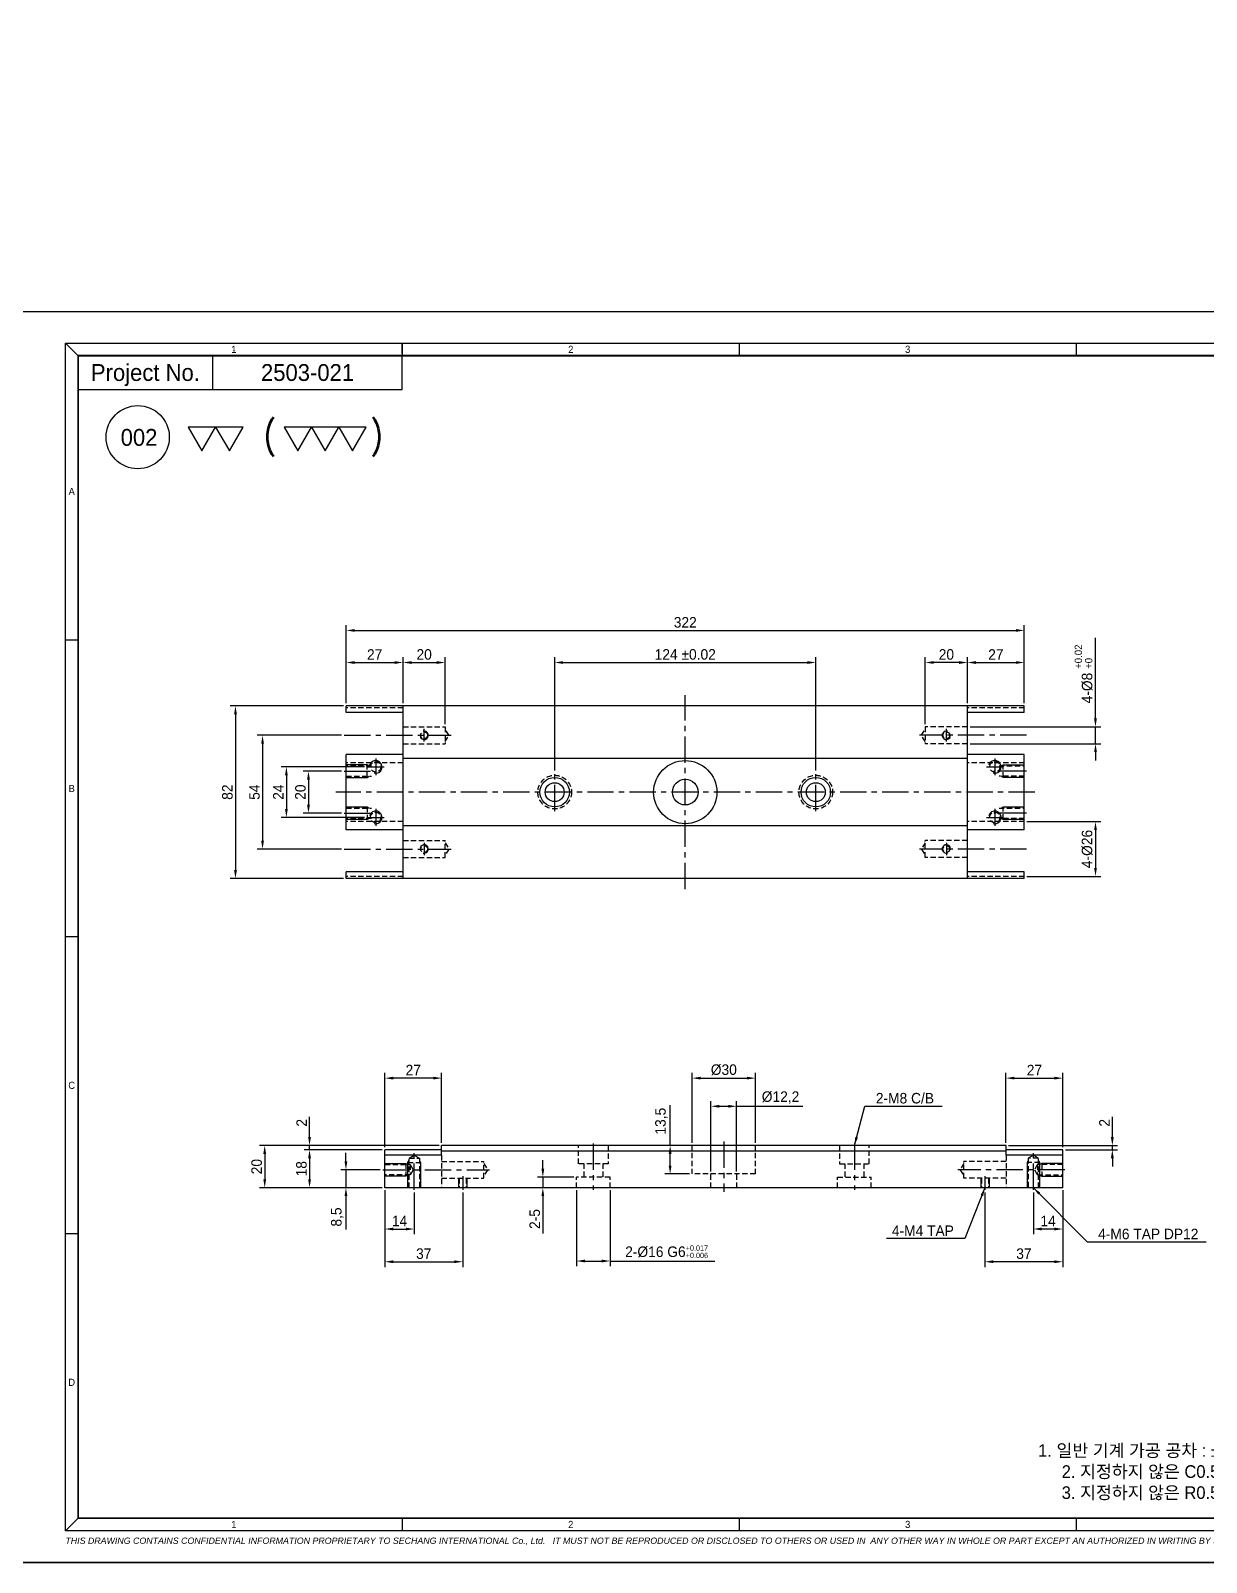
# Model space of a CAD drawing. Header units: inches. Extents: x 0 to 23821, y 0 to 11279.
# Drawn here: x 17488 to 18046, y 4213 to 4941 of the extents above; entities that cross this region are included whole.
import ezdxf
from ezdxf.enums import TextEntityAlignment as Align

# ---------------------------------------------------------------- set-up
doc = ezdxf.new("R2010")
doc.units = ezdxf.units.IN
doc.header["$LTSCALE"] = 10
doc.header["$MEASUREMENT"] = 0
doc.linetypes.add('CENTER', pattern=[2, 1.25, -0.25, 0.25, -0.25])
doc.linetypes.add('HIDDEN', pattern=[0.375, 0.25, -0.125])
doc.layers.get('Defpoints').update_dxf_attribs({"color": 8})
for name, color, linetype in [('11', 1, 'CENTER'), ('22', 2, 'HIDDEN'), ('77', 40, 'HIDDEN'), ('T', 3, 'Continuous')]:
    doc.layers.add(name, color=color, linetype=linetype)
doc.styles.add('ROMANS', font='romans.shx', dxfattribs={"width": 0.9, "bigfont": 'whgtxt.shx'})
doc.styles.add('SCI', font='')
doc.styles.get('SCI').set_extended_font_data('Gulim')
doc.dimstyles.new('SCH', dxfattribs={"dimtxt": 2.5, "dimasz": 2, "dimexe": 1.25, "dimexo": 0.625, "dimtad": 1, "dimdec": 8, "dimtxsty": 'SCI', "dimcen": 2.5, "dimclrd": 4, "dimclre": 4, "dimclrt": 7, "dimadec": 8, "dimazin": 2, "dimtfac": 1, "dimtdec": 8, "dimtmove": 0, "dimatfit": 3, "dimfxl": 1, "dimarcsym": 0})

# ---------------------------------------------------------------- blocks, each defined once
blk = doc.blocks.new('A$C503d958c')
for p, q in [((0, 0), (0, 18)), ((27, 18), (0, 18)), ((27, 15.37), (0, 15.37)), ((295, 20), (27, 20)), ((27, 15.37), (27, 20)), ((295, 17.37), (27, 17.37)), ((295, 15.37), (295, 20)), ((322, 18), (295, 18)), ((322, 15.37), (295, 15.37)), ((322, 0), (322, 18)), ((322, 0), (0, 0))]:
    blk.add_line(p, q)
at = {"layer": '11'}
for p, q in [((161, 22), (161, -2)), ((14, -1), (14, 16.42)), ((99, 21), (99, -1)), ((223, 21), (223, -1)), ((308, -1), (308, 16.42)), ((-1, 8.5), (49.8, 8.5)), ((323, 8.5), (272.2, 8.5)), ((37, 5.5), (37, -1)), ((285, 5.5), (285, -1))]:
    blk.add_line(p, q, dxfattribs=at)
at = {"layer": '22'}
for p, q in [((11.54, 14), (14, 15.42)), ((14, 15.42), (16.46, 14)), ((92, 11.4), (92, 20)), ((106, 20), (106, 11.4)), ((146, 6.5), (146, 20)), ((176, 6.5), (176, 20)), ((216, 20), (216, 11.4)), ((230, 11.4), (230, 20)), ((308, 15.42), (305.54, 14)), ((310.46, 14), (308, 15.42)), ((0, 10.96), (12, 10.96)), ((10, 11.5), (10, 5.5)), ((11, 12), (17, 12)), ((11.54, 0), (11.54, 14)), ((11.54, 14), (16.46, 14)), ((12, 10.96), (13.42, 8.5)), ((12, 10.96), (12, 6.04)), ((13.42, 8.5), (12, 6.04)), ((16.46, 14), (16.46, 0)), ((106, 11.4), (92, 11.4)), ((94.5, 11.4), (94.5, 5)), ((103.5, 11.4), (103.5, 5)), ((216, 11.4), (230, 11.4)), ((218.5, 11.4), (218.5, 5)), ((227.5, 11.4), (227.5, 5)), ((311, 12), (305, 12)), ((305.54, 14), (305.54, 0)), ((310.46, 14), (305.54, 14)), ((310, 10.96), (308.58, 8.5)), ((308.58, 8.5), (310, 6.04)), ((322, 10.96), (310, 10.96)), ((310, 10.96), (310, 6.04)), ((310.46, 0), (310.46, 14)), ((312, 11.5), (312, 5.5)), ((12, 6.04), (0, 6.04)), ((107, 5), (91, 5)), ((91, 0), (91, 5)), ((107, 0), (107, 5)), ((176, 6.5), (146, 6.5)), ((154.9, 0), (154.9, 6.5)), ((167.1, 0), (167.1, 6.5)), ((215, 5), (231, 5)), ((215, 0), (215, 5)), ((231, 0), (231, 5)), ((310, 6.04), (322, 6.04))]:
    blk.add_line(p, q, dxfattribs=at)
at = {"layer": '77'}
for p, q in [((27, 15.37), (27, 0)), ((295, 15.37), (295, 0)), ((27, 12.5), (47, 12.5)), ((47, 4.5), (47, 12.5)), ((47, 11.5), (48.8, 8.5)), ((48.8, 8.5), (47, 5.5)), ((275, 11.5), (273.2, 8.5)), ((273.2, 8.5), (275, 5.5)), ((275, 4.5), (275, 12.5)), ((295, 12.5), (275, 12.5)), ((27, 4.5), (47, 4.5)), ((35.38, 4.5), (35.38, 0)), ((38.62, 4.5), (38.62, 0)), ((295, 4.5), (275, 4.5)), ((283.38, 4.5), (283.38, 0)), ((286.62, 4.5), (286.62, 0))]:
    blk.add_line(p, q, dxfattribs=at)
at = {"layer": 'T'}
for p, q in [((0, 11.5), (10, 11.5)), ((10, 11.5), (10.94, 10.96)), ((11, 12), (11.54, 12.94)), ((11, 0), (11, 12)), ((16.46, 12.94), (17, 12)), ((17, 12), (17, 0)), ((305.54, 12.94), (305, 12)), ((305, 12), (305, 0)), ((311, 12), (310.46, 12.94)), ((311, 0), (311, 12)), ((312, 11.5), (311.06, 10.96)), ((322, 11.5), (312, 11.5)), ((10, 5.5), (0, 5.5)), ((10.94, 6.04), (10, 5.5)), ((35, 4.5), (35, 0)), ((39, 4.5), (39, 0)), ((283, 4.5), (283, 0)), ((287, 4.5), (287, 0)), ((311.06, 6.04), (312, 5.5)), ((312, 5.5), (322, 5.5))]:
    blk.add_line(p, q, dxfattribs=at)
blk = doc.blocks.new('A$C01905758')
for p, q in [((-161, 37.82), (-161, 41)), ((161, 41), (-161, 41)), ((-134, 37.82), (-161, 37.82)), ((-134, -41), (-134, 41)), ((134, -41), (134, 41)), ((161, 37.82), (134, 37.82)), ((161, 37.82), (161, 41)), ((-161, -17.92), (-161, 17.92)), ((-134, 17.92), (-161, 17.92)), ((134, 16), (-134, 16)), ((161, 17.92), (134, 17.92)), ((161, -17.92), (161, 17.92)), ((-134, -17.92), (-161, -17.92)), ((134, -16), (-134, -16)), ((161, -17.92), (134, -17.92)), ((-161, -41), (-161, -37.82)), ((-134, -37.82), (-161, -37.82)), ((161, -41), (-161, -41)), ((161, -37.82), (134, -37.82)), ((161, -41), (161, -37.82))]:
    blk.add_line(p, q)
for centre, radius in [((0, 0), 15), ((-62, 0), 7), ((-62, 0), 4.5), ((0, 0), 6.1), ((62, 0), 7), ((62, 0), 4.5)]:
    blk.add_circle(centre, radius)
at = {"layer": '11'}
for p, q in [((0, -46), (0, 46)), ((-124, 24), (-124, 30)), ((124, 24), (124, 30)), ((-162, 27), (-111.2, 27)), ((162, 27), (111.2, 27)), ((-147, 16), (-147, 8)), ((147, 16), (147, 8)), ((-162, 10), (-146.58, 10)), ((-151, 12), (-143, 12)), ((-62, -9), (-62, 9)), ((62, -9), (62, 9)), ((143, 12), (151, 12)), ((162, 10), (146.58, 10)), ((166, 0), (-166, 0)), ((-162, -10), (-146.58, -10)), ((-151, -12), (-143, -12)), ((-147, -8), (-147, -16)), ((143, -12), (151, -12)), ((162, -10), (146.58, -10)), ((147, -8), (147, -16)), ((-162, -27), (-111.2, -27)), ((-124, -24), (-124, -30)), ((162, -27), (111.2, -27)), ((124, -24), (124, -30))]:
    blk.add_line(p, q, dxfattribs=at)
at = {"layer": '22'}
for p, q in [((-134, 40), (-161, 40)), ((161, 40), (134, 40)), ((-134, 31), (-114, 31)), ((-114, 31), (-114, 23)), ((-112.2, 27), (-114, 30)), ((112.2, 27), (114, 30)), ((114, 31), (114, 23)), ((134, 31), (114, 31)), ((-134, 23), (-114, 23)), ((-114, 24), (-112.2, 27)), ((114, 24), (112.2, 27)), ((134, 23), (114, 23)), ((-134, 14), (-161, 14)), ((-149, 12.46), (-161, 12.46)), ((-161, 7.54), (-149, 7.54)), ((-151, 7), (-151, 13)), ((161, 14), (134, 14)), ((149, 12.46), (161, 12.46)), ((161, 7.54), (149, 7.54)), ((151, 7), (151, 13)), ((-151, -7), (-151, -13)), ((151, -13), (151, -7)), ((-161, -7.54), (-149, -7.54)), ((-149, -12.46), (-161, -12.46)), ((-134, -14), (-161, -14)), ((161, -14), (134, -14)), ((149, -7.54), (161, -7.54)), ((161, -12.46), (149, -12.46)), ((-134, -23), (-114, -23)), ((-114, -31), (-114, -23)), ((-114, -24), (-112.2, -27)), ((-112.2, -27), (-114, -30)), ((114, -24), (112.2, -27)), ((112.2, -27), (114, -30)), ((114, -31), (114, -23)), ((134, -23), (114, -23)), ((-134, -31), (-114, -31)), ((134, -31), (114, -31)), ((-134, -40), (-161, -40)), ((161, -40), (134, -40))]:
    blk.add_line(p, q, dxfattribs=at)
for centre, radius in [((-147, 12), 2.46), ((-62, 0), 8), ((62, 0), 8), ((147, 12), 2.46), ((-147, -12), 2.46), ((147, -12), 2.46)]:
    blk.add_circle(centre, radius, dxfattribs=at)
at = {"layer": '77'}
for centre in [(-124, 27), (124, 27), (-124, -27), (124, -27)]:
    blk.add_circle(centre, 1.62, dxfattribs=at)
at = {"layer": 'T'}
for p, q in [((-151, 13), (-161, 13)), ((-150.06, 12.46), (-151, 13)), ((-151, 7), (-150.06, 7.54)), ((150.06, 12.46), (151, 13)), ((151, 7), (150.06, 7.54)), ((151, 13), (161, 13)), ((-161, 7), (-151, 7)), ((161, 7), (151, 7)), ((-161, -7), (-151, -7)), ((-151, -7), (-150.06, -7.54)), ((150.06, -7.54), (151, -7)), ((151, -7), (161, -7)), ((-151, -13), (-161, -13)), ((-150.06, -12.46), (-151, -13)), ((151, -13), (150.06, -12.46)), ((161, -13), (151, -13))]:
    blk.add_line(p, q, dxfattribs=at)
for centre, radius, start, end in [((-124, 27), 2, 195, 105), ((124, 27), 2, 75, 345), ((-147, 12), 3, 255, 165), ((147, 12), 3, 255, 165), ((-147, -12), 3, 255, 165), ((147, -12), 3, 255, 165), ((-124, -27), 2, 255, 165), ((124, -27), 2, 15, 285)]:
    blk.add_arc(centre, radius, start, end, dxfattribs=at)
blk = doc.blocks.new('*D1215')
at = {"color": 4, "lineweight": -2, "transparency": 16777216}
for p, q in [((17637.37, 4621.45), (17637.37, 4643.26)), ((17641.37, 4640.76), (17660.37, 4640.76)), ((17664.37, 4621.45), (17664.37, 4643.26))]:
    blk.add_line(p, q, dxfattribs=at)
at = {"color": 4, "transparency": 16777216}
for points in [[(17641.37, 4641.42), (17641.37, 4640.09), (17637.37, 4640.76)], [(17660.37, 4641.42), (17660.37, 4640.09), (17664.37, 4640.76)]]:
    blk.add_solid(points, dxfattribs=at)
at = {"layer": 'Defpoints', "color": 0, "transparency": 16777216}
for p in [(17664.37, 4640.76), (17637.37, 4620.2), (17664.37, 4620.2)]:
    blk.add_point(p, dxfattribs=at)
at = {"color": 7, "transparency": 16777216, "insert": (17650.87, 4644.57), "char_height": 5, "attachment_point": 5, "style": 'SCI'}
blk.add_mtext('27', dxfattribs=at)
blk = doc.blocks.new('*D1216')
at = {"color": 4, "lineweight": -2, "transparency": 16777216}
for p, q in [((17664.37, 4621.45), (17664.37, 4643.26)), ((17668.37, 4640.76), (17680.37, 4640.76)), ((17684.37, 4611.45), (17684.37, 4643.26))]:
    blk.add_line(p, q, dxfattribs=at)
at = {"color": 4, "transparency": 16777216}
for points in [[(17668.37, 4641.42), (17668.37, 4640.09), (17664.37, 4640.76)], [(17680.37, 4641.42), (17680.37, 4640.09), (17684.37, 4640.76)]]:
    blk.add_solid(points, dxfattribs=at)
at = {"layer": 'Defpoints', "color": 0, "transparency": 16777216}
for p in [(17684.37, 4640.76), (17664.37, 4620.2), (17684.37, 4610.2)]:
    blk.add_point(p, dxfattribs=at)
at = {"color": 7, "transparency": 16777216, "insert": (17674.37, 4644.57), "char_height": 5, "attachment_point": 5, "style": 'SCI'}
blk.add_mtext('20', dxfattribs=at)
blk = doc.blocks.new('*D1217')
at = {"color": 4, "lineweight": -2, "transparency": 16777216}
for p, q in [((17912.37, 4611.45), (17912.37, 4643.26)), ((17928.37, 4640.76), (17916.37, 4640.76)), ((17932.37, 4621.45), (17932.37, 4643.26))]:
    blk.add_line(p, q, dxfattribs=at)
at = {"color": 4, "transparency": 16777216}
for points in [[(17916.37, 4641.42), (17916.37, 4640.09), (17912.37, 4640.76)], [(17928.37, 4641.42), (17928.37, 4640.09), (17932.37, 4640.76)]]:
    blk.add_solid(points, dxfattribs=at)
at = {"layer": 'Defpoints', "color": 0, "transparency": 16777216}
for p in [(17912.37, 4640.76), (17932.37, 4620.2), (17912.37, 4610.2)]:
    blk.add_point(p, dxfattribs=at)
at = {"color": 7, "transparency": 16777216, "insert": (17922.37, 4644.57), "char_height": 5, "attachment_point": 5, "style": 'SCI'}
blk.add_mtext('20', dxfattribs=at)
blk = doc.blocks.new('*D1218')
at = {"color": 4, "lineweight": -2, "transparency": 16777216}
for p, q in [((17932.37, 4621.45), (17932.37, 4643.26)), ((17936.37, 4640.76), (17955.37, 4640.76)), ((17959.37, 4621.45), (17959.37, 4643.26))]:
    blk.add_line(p, q, dxfattribs=at)
at = {"color": 4, "transparency": 16777216}
for points in [[(17936.37, 4641.42), (17936.37, 4640.09), (17932.37, 4640.76)], [(17955.37, 4641.42), (17955.37, 4640.09), (17959.37, 4640.76)]]:
    blk.add_solid(points, dxfattribs=at)
at = {"layer": 'Defpoints', "color": 0, "transparency": 16777216}
for p in [(17959.37, 4640.76), (17932.37, 4620.2), (17959.37, 4620.2)]:
    blk.add_point(p, dxfattribs=at)
at = {"color": 7, "transparency": 16777216, "insert": (17945.87, 4644.57), "char_height": 5, "attachment_point": 5, "style": 'SCI'}
blk.add_mtext('27', dxfattribs=at)
blk = doc.blocks.new('*D1219')
at = {"color": 4, "lineweight": -2, "transparency": 16777216}
for p, q in [((17736.37, 4589.45), (17736.37, 4643.26)), ((17740.37, 4640.76), (17856.37, 4640.76)), ((17860.37, 4589.45), (17860.37, 4643.26))]:
    blk.add_line(p, q, dxfattribs=at)
at = {"color": 4, "transparency": 16777216}
for points in [[(17740.37, 4641.42), (17740.37, 4640.09), (17736.37, 4640.76)], [(17856.37, 4641.42), (17856.37, 4640.09), (17860.37, 4640.76)]]:
    blk.add_solid(points, dxfattribs=at)
at = {"layer": 'Defpoints', "color": 0, "transparency": 16777216}
for p in [(17860.37, 4640.76), (17736.37, 4588.2), (17860.37, 4588.2)]:
    blk.add_point(p, dxfattribs=at)
at = {"color": 7, "transparency": 16777216, "insert": (17798.37, 4644.58), "char_height": 5, "attachment_point": 5, "style": 'SCI'}
blk.add_mtext('124 %%P0.02', dxfattribs=at)
blk = doc.blocks.new('*D1220')
at = {"color": 4, "lineweight": -2, "transparency": 16777216}
for p, q in [((17637.37, 4621.45), (17637.37, 4658.48)), ((17641.37, 4655.98), (17955.37, 4655.98)), ((17959.37, 4621.45), (17959.37, 4658.48))]:
    blk.add_line(p, q, dxfattribs=at)
at = {"color": 4, "transparency": 16777216}
for points in [[(17641.37, 4656.65), (17641.37, 4655.32), (17637.37, 4655.98)], [(17955.37, 4656.65), (17955.37, 4655.32), (17959.37, 4655.98)]]:
    blk.add_solid(points, dxfattribs=at)
at = {"layer": 'Defpoints', "color": 0, "transparency": 16777216}
for p in [(17959.37, 4655.98), (17637.37, 4620.2), (17959.37, 4620.2)]:
    blk.add_point(p, dxfattribs=at)
at = {"color": 7, "transparency": 16777216, "insert": (17798.37, 4659.8), "char_height": 5, "attachment_point": 5, "style": 'SCI'}
blk.add_mtext('322', dxfattribs=at)
blk = doc.blocks.new('*D1221')
at = {"color": 4, "lineweight": -2, "transparency": 16777216}
for p, q in [((17635.12, 4589.2), (17616.94, 4589.2)), ((17619.44, 4585.2), (17619.44, 4573.2)), ((17635.12, 4569.2), (17616.94, 4569.2))]:
    blk.add_line(p, q, dxfattribs=at)
at = {"color": 4, "transparency": 16777216}
for points in [[(17618.77, 4585.2), (17620.11, 4585.2), (17619.44, 4589.2)], [(17618.77, 4573.2), (17620.11, 4573.2), (17619.44, 4569.2)]]:
    blk.add_solid(points, dxfattribs=at)
at = {"layer": 'Defpoints', "color": 0, "transparency": 16777216}
for p in [(17636.37, 4589.2), (17619.44, 4569.2), (17636.37, 4569.2)]:
    blk.add_point(p, dxfattribs=at)
at = {"color": 7, "transparency": 16777216, "insert": (17615.63, 4579.2), "char_height": 5, "attachment_point": 5, "rotation": 90, "style": 'SCI'}
blk.add_mtext('20', dxfattribs=at)
blk = doc.blocks.new('*D1222')
at = {"color": 4, "lineweight": -2, "transparency": 16777216}
for p, q in [((17646.12, 4591.2), (17606.46, 4591.2)), ((17608.96, 4587.2), (17608.96, 4571.2)), ((17646.12, 4567.2), (17606.46, 4567.2))]:
    blk.add_line(p, q, dxfattribs=at)
at = {"color": 4, "transparency": 16777216}
for points in [[(17608.29, 4587.2), (17609.62, 4587.2), (17608.96, 4591.2)], [(17608.29, 4571.2), (17609.62, 4571.2), (17608.96, 4567.2)]]:
    blk.add_solid(points, dxfattribs=at)
at = {"layer": 'Defpoints', "color": 0, "transparency": 16777216}
for p in [(17647.37, 4591.2), (17608.96, 4567.2), (17647.37, 4567.2)]:
    blk.add_point(p, dxfattribs=at)
at = {"color": 7, "transparency": 16777216, "insert": (17605.14, 4579.2), "char_height": 5, "attachment_point": 5, "rotation": 90, "style": 'SCI'}
blk.add_mtext('24', dxfattribs=at)
blk = doc.blocks.new('*D1223')
at = {"color": 4, "lineweight": -2, "transparency": 16777216}
for p, q in [((17635.12, 4606.2), (17595.14, 4606.2)), ((17597.64, 4602.2), (17597.64, 4556.2)), ((17635.12, 4552.2), (17595.14, 4552.2))]:
    blk.add_line(p, q, dxfattribs=at)
at = {"color": 4, "transparency": 16777216}
for points in [[(17596.97, 4602.2), (17598.31, 4602.2), (17597.64, 4606.2)], [(17596.97, 4556.2), (17598.31, 4556.2), (17597.64, 4552.2)]]:
    blk.add_solid(points, dxfattribs=at)
at = {"layer": 'Defpoints', "color": 0, "transparency": 16777216}
for p in [(17636.37, 4606.2), (17597.64, 4552.2), (17636.37, 4552.2)]:
    blk.add_point(p, dxfattribs=at)
at = {"color": 7, "transparency": 16777216, "insert": (17593.82, 4579.2), "char_height": 5, "attachment_point": 5, "rotation": 90, "style": 'SCI'}
blk.add_mtext('54', dxfattribs=at)
blk = doc.blocks.new('*D1224')
at = {"color": 4, "lineweight": -2, "transparency": 16777216}
for p, q in [((17636.12, 4620.2), (17582.27, 4620.2)), ((17584.77, 4616.2), (17584.77, 4542.2)), ((17636.12, 4538.2), (17582.27, 4538.2))]:
    blk.add_line(p, q, dxfattribs=at)
at = {"color": 4, "transparency": 16777216}
for points in [[(17584.11, 4616.2), (17585.44, 4616.2), (17584.77, 4620.2)], [(17584.11, 4542.2), (17585.44, 4542.2), (17584.77, 4538.2)]]:
    blk.add_solid(points, dxfattribs=at)
at = {"layer": 'Defpoints', "color": 0, "transparency": 16777216}
for p in [(17637.37, 4620.2), (17584.77, 4538.2), (17637.37, 4538.2)]:
    blk.add_point(p, dxfattribs=at)
at = {"color": 7, "transparency": 16777216, "insert": (17580.96, 4579.2), "char_height": 5, "attachment_point": 5, "rotation": 90, "style": 'SCI'}
blk.add_mtext('82', dxfattribs=at)
blk = doc.blocks.new('*D1225')
at = {"color": 4, "lineweight": -2, "transparency": 16777216}
for p, q in [((17960.62, 4565.2), (17995.68, 4565.2)), ((17993.18, 4561.2), (17993.18, 4543.2)), ((17960.62, 4539.2), (17995.68, 4539.2))]:
    blk.add_line(p, q, dxfattribs=at)
at = {"color": 4, "transparency": 16777216}
for points in [[(17992.51, 4561.2), (17993.84, 4561.2), (17993.18, 4565.2)], [(17992.51, 4543.2), (17993.84, 4543.2), (17993.18, 4539.2)]]:
    blk.add_solid(points, dxfattribs=at)
at = {"layer": 'Defpoints', "color": 0, "transparency": 16777216}
for p in [(17959.37, 4565.2), (17959.37, 4539.2), (17993.18, 4539.2)]:
    blk.add_point(p, dxfattribs=at)
at = {"color": 7, "transparency": 16777216, "insert": (17989.23, 4552.2), "char_height": 5, "attachment_point": 5, "rotation": 90, "style": 'SCI'}
blk.add_mtext('4-%%C26', dxfattribs=at)
blk = doc.blocks.new('*D1226')
at = {"color": 4, "lineweight": -2, "transparency": 16777216}
for p, q in [((17993.18, 4614.2), (17993.18, 4652.45)), ((17933.62, 4610.2), (17995.68, 4610.2)), ((17993.18, 4602.2), (17993.18, 4610.2)), ((17933.62, 4602.2), (17995.68, 4602.2)), ((17993.18, 4598.2), (17993.18, 4594.2))]:
    blk.add_line(p, q, dxfattribs=at)
at = {"color": 4, "transparency": 16777216}
for points in [[(17992.51, 4614.2), (17993.84, 4614.2), (17993.18, 4610.2)], [(17992.51, 4598.2), (17993.84, 4598.2), (17993.18, 4602.2)]]:
    blk.add_solid(points, dxfattribs=at)
at = {"layer": 'Defpoints', "color": 0, "transparency": 16777216}
for p in [(17932.37, 4610.2), (17993.18, 4610.2), (17932.37, 4602.2)]:
    blk.add_point(p, dxfattribs=at)
at = {"color": 7, "transparency": 16777216, "insert": (17987.57, 4635.33), "char_height": 5, "attachment_point": 5, "rotation": 90, "style": 'SCI'}
blk.add_mtext('4-%%C8 {\\H0.7x;\\S+0.02^ +0;} ', dxfattribs=at)
blk = doc.blocks.new('*D1227')
at = {"color": 4, "lineweight": -2, "transparency": 16777216}
for p, q in [((17655.68, 4390.13), (17655.68, 4369.25)), ((17669.68, 4389.13), (17669.68, 4369.25)), ((17659.68, 4371.75), (17665.68, 4371.75))]:
    blk.add_line(p, q, dxfattribs=at)
at = {"color": 4, "transparency": 16777216}
for points in [[(17659.68, 4372.42), (17659.68, 4371.08), (17655.68, 4371.75)], [(17665.68, 4372.42), (17665.68, 4371.08), (17669.68, 4371.75)]]:
    blk.add_solid(points, dxfattribs=at)
at = {"layer": 'Defpoints', "color": 0, "transparency": 16777216}
for p in [(17655.68, 4391.38), (17669.68, 4390.38), (17669.68, 4371.75)]:
    blk.add_point(p, dxfattribs=at)
at = {"color": 7, "transparency": 16777216, "insert": (17662.68, 4375.57), "char_height": 5, "attachment_point": 5, "style": 'SCI'}
blk.add_mtext('14', dxfattribs=at)
blk = doc.blocks.new('*D1228')
at = {"color": 4, "lineweight": -2, "transparency": 16777216}
for p, q in [((17655.68, 4390.13), (17655.68, 4353.71)), ((17692.68, 4389.13), (17692.68, 4353.71)), ((17659.68, 4356.21), (17688.68, 4356.21))]:
    blk.add_line(p, q, dxfattribs=at)
at = {"color": 4, "transparency": 16777216}
for points in [[(17659.68, 4356.88), (17659.68, 4355.55), (17655.68, 4356.21)], [(17688.68, 4356.88), (17688.68, 4355.55), (17692.68, 4356.21)]]:
    blk.add_solid(points, dxfattribs=at)
at = {"layer": 'Defpoints', "color": 0, "transparency": 16777216}
for p in [(17655.68, 4391.38), (17692.68, 4390.38), (17692.68, 4356.21)]:
    blk.add_point(p, dxfattribs=at)
at = {"color": 7, "transparency": 16777216, "insert": (17674.18, 4360.03), "char_height": 5, "attachment_point": 5, "style": 'SCI'}
blk.add_mtext('37', dxfattribs=at)
blk = doc.blocks.new('*D1229')
at = {"color": 4, "lineweight": -2, "transparency": 16777216}
for p, q in [((17963.68, 4389.13), (17963.68, 4369.25)), ((17977.68, 4390.13), (17977.68, 4369.25)), ((17973.68, 4371.75), (17967.68, 4371.75))]:
    blk.add_line(p, q, dxfattribs=at)
at = {"color": 4, "transparency": 16777216}
for points in [[(17967.68, 4372.42), (17967.68, 4371.08), (17963.68, 4371.75)], [(17973.68, 4372.42), (17973.68, 4371.08), (17977.68, 4371.75)]]:
    blk.add_solid(points, dxfattribs=at)
at = {"layer": 'Defpoints', "color": 0, "transparency": 16777216}
for p in [(17963.68, 4390.38), (17977.68, 4391.38), (17963.68, 4371.75)]:
    blk.add_point(p, dxfattribs=at)
at = {"color": 7, "transparency": 16777216, "insert": (17970.68, 4375.57), "char_height": 5, "attachment_point": 5, "style": 'SCI'}
blk.add_mtext('14', dxfattribs=at)
blk = doc.blocks.new('*D1230')
at = {"color": 4, "lineweight": -2, "transparency": 16777216}
for p, q in [((17940.68, 4389.13), (17940.68, 4353.71)), ((17977.68, 4390.13), (17977.68, 4353.71)), ((17973.68, 4356.21), (17944.68, 4356.21))]:
    blk.add_line(p, q, dxfattribs=at)
at = {"color": 4, "transparency": 16777216}
for points in [[(17944.68, 4356.88), (17944.68, 4355.55), (17940.68, 4356.21)], [(17973.68, 4356.88), (17973.68, 4355.55), (17977.68, 4356.21)]]:
    blk.add_solid(points, dxfattribs=at)
at = {"layer": 'Defpoints', "color": 0, "transparency": 16777216}
for p in [(17940.68, 4390.38), (17977.68, 4391.38), (17940.68, 4356.21)]:
    blk.add_point(p, dxfattribs=at)
at = {"color": 7, "transparency": 16777216, "insert": (17959.18, 4360.03), "char_height": 5, "attachment_point": 5, "style": 'SCI'}
blk.add_mtext('37', dxfattribs=at)
blk = doc.blocks.new('*D1231')
at = {"color": 4, "lineweight": -2, "transparency": 16777216}
for p, q in [((17746.68, 4390.13), (17746.68, 4354.05)), ((17762.68, 4390.13), (17762.68, 4354.05)), ((17750.68, 4356.55), (17758.68, 4356.55)), ((17762.68, 4356.55), (17812.37, 4356.55))]:
    blk.add_line(p, q, dxfattribs=at)
at = {"color": 4, "transparency": 16777216}
for points in [[(17750.68, 4357.21), (17750.68, 4355.88), (17746.68, 4356.55)], [(17758.68, 4357.21), (17758.68, 4355.88), (17762.68, 4356.55)]]:
    blk.add_solid(points, dxfattribs=at)
at = {"layer": 'Defpoints', "color": 0, "transparency": 16777216}
for p in [(17746.68, 4391.38), (17762.68, 4391.38), (17762.68, 4356.55)]:
    blk.add_point(p, dxfattribs=at)
at = {"color": 7, "transparency": 16777216, "insert": (17789.53, 4360.97), "char_height": 5, "attachment_point": 5, "style": 'SCI'}
blk.add_mtext('\\A1;2-%%C16 G6{\\H0.5x;\\S+0.017^ +0.006;}', dxfattribs=at)
blk = doc.blocks.new('*D1232')
at = {"color": 4, "lineweight": -2, "transparency": 16777216}
for p, q in [((17730.74, 4400.38), (17730.74, 4404.38)), ((17745.43, 4396.38), (17728.24, 4396.38)), ((17730.74, 4396.38), (17730.74, 4391.38)), ((17745.43, 4391.38), (17728.24, 4391.38)), ((17730.74, 4387.38), (17730.74, 4369.61))]:
    blk.add_line(p, q, dxfattribs=at)
at = {"color": 4, "transparency": 16777216}
for points in [[(17730.07, 4400.38), (17731.4, 4400.38), (17730.74, 4396.38)], [(17730.07, 4387.38), (17731.4, 4387.38), (17730.74, 4391.38)]]:
    blk.add_solid(points, dxfattribs=at)
at = {"layer": 'Defpoints', "color": 0, "transparency": 16777216}
for p in [(17746.68, 4396.38), (17730.74, 4391.38), (17746.68, 4391.38)]:
    blk.add_point(p, dxfattribs=at)
at = {"color": 7, "transparency": 16777216, "insert": (17726.92, 4376.5), "char_height": 5, "attachment_point": 5, "rotation": 90, "style": 'SCI'}
blk.add_mtext('2-5', dxfattribs=at)
blk = doc.blocks.new('*D1233')
at = {"color": 4, "lineweight": -2, "transparency": 16777216}
for p, q in [((17810.58, 4399.13), (17810.58, 4432.54)), ((17814.58, 4430.04), (17818.78, 4430.04)), ((17822.78, 4399.13), (17822.78, 4432.54)), ((17822.78, 4430.04), (17854.18, 4430.04))]:
    blk.add_line(p, q, dxfattribs=at)
at = {"color": 4, "transparency": 16777216}
for points in [[(17814.58, 4430.71), (17814.58, 4429.37), (17810.58, 4430.04)], [(17818.78, 4430.71), (17818.78, 4429.37), (17822.78, 4430.04)]]:
    blk.add_solid(points, dxfattribs=at)
at = {"layer": 'Defpoints', "color": 0, "transparency": 16777216}
for p in [(17822.78, 4430.04), (17810.58, 4397.88), (17822.78, 4397.88)]:
    blk.add_point(p, dxfattribs=at)
at = {"color": 7, "transparency": 16777216, "insert": (17843.62, 4434.17), "char_height": 5, "attachment_point": 5, "style": 'SCI'}
blk.add_mtext('%%C12,2', dxfattribs=at)
blk = doc.blocks.new('*D1234')
at = {"color": 4, "lineweight": -2, "transparency": 16777216}
for p, q in [((17801.68, 4412.63), (17801.68, 4445.9)), ((17831.68, 4412.63), (17831.68, 4445.9)), ((17805.68, 4443.4), (17827.68, 4443.4))]:
    blk.add_line(p, q, dxfattribs=at)
at = {"color": 4, "transparency": 16777216}
for points in [[(17805.68, 4444.07), (17805.68, 4442.74), (17801.68, 4443.4)], [(17827.68, 4444.07), (17827.68, 4442.74), (17831.68, 4443.4)]]:
    blk.add_solid(points, dxfattribs=at)
at = {"layer": 'Defpoints', "color": 0, "transparency": 16777216}
for p in [(17831.68, 4443.4), (17801.68, 4411.38), (17831.68, 4411.38)]:
    blk.add_point(p, dxfattribs=at)
at = {"color": 7, "transparency": 16777216, "insert": (17816.68, 4447.34), "char_height": 5, "attachment_point": 5, "style": 'SCI'}
blk.add_mtext('%%C30', dxfattribs=at)
blk = doc.blocks.new('*D1235')
at = {"color": 4, "lineweight": -2, "transparency": 16777216}
for p, q in [((17791.18, 4411.38), (17791.18, 4430.54)), ((17800.43, 4411.38), (17788.68, 4411.38)), ((17791.18, 4401.88), (17791.18, 4407.38)), ((17800.43, 4397.88), (17788.68, 4397.88))]:
    blk.add_line(p, q, dxfattribs=at)
at = {"color": 4, "transparency": 16777216}
for points in [[(17790.51, 4407.38), (17791.85, 4407.38), (17791.18, 4411.38)], [(17790.51, 4401.88), (17791.85, 4401.88), (17791.18, 4397.88)]]:
    blk.add_solid(points, dxfattribs=at)
at = {"layer": 'Defpoints', "color": 0, "transparency": 16777216}
for p in [(17791.18, 4411.38), (17801.68, 4411.38), (17801.68, 4397.88)]:
    blk.add_point(p, dxfattribs=at)
at = {"color": 7, "transparency": 16777216, "insert": (17787.05, 4422.96), "char_height": 5, "attachment_point": 5, "rotation": 90, "style": 'SCI'}
blk.add_mtext('13,5', dxfattribs=at)
blk = doc.blocks.new('*D1236')
at = {"color": 4, "lineweight": -2, "transparency": 16777216}
for p, q in [((17637.23, 4403.88), (17637.23, 4407.88)), ((17653.43, 4399.88), (17634.73, 4399.88)), ((17637.23, 4399.88), (17637.23, 4391.38)), ((17654.43, 4391.38), (17634.73, 4391.38)), ((17637.23, 4387.38), (17637.23, 4371.54))]:
    blk.add_line(p, q, dxfattribs=at)
at = {"color": 4, "transparency": 16777216}
for points in [[(17636.56, 4403.88), (17637.9, 4403.88), (17637.23, 4399.88)], [(17636.56, 4387.38), (17637.9, 4387.38), (17637.23, 4391.38)]]:
    blk.add_solid(points, dxfattribs=at)
at = {"layer": 'Defpoints', "color": 0, "transparency": 16777216}
for p in [(17654.68, 4399.88), (17637.23, 4391.38), (17655.68, 4391.38)]:
    blk.add_point(p, dxfattribs=at)
at = {"color": 7, "transparency": 16777216, "insert": (17633.11, 4377.46), "char_height": 5, "attachment_point": 5, "rotation": 90, "style": 'SCI'}
blk.add_mtext('8,5', dxfattribs=at)
blk = doc.blocks.new('*D1237')
at = {"color": 4, "lineweight": -2, "transparency": 16777216}
for p, q in [((17619.95, 4415.38), (17619.95, 4424.99)), ((17681.43, 4411.38), (17617.45, 4411.38)), ((17654.43, 4409.38), (17617.45, 4409.38)), ((17619.95, 4409.38), (17619.95, 4411.38)), ((17619.95, 4405.38), (17619.95, 4401.38))]:
    blk.add_line(p, q, dxfattribs=at)
at = {"color": 4, "transparency": 16777216}
for points in [[(17619.28, 4415.38), (17620.61, 4415.38), (17619.95, 4411.38)], [(17619.28, 4405.38), (17620.61, 4405.38), (17619.95, 4409.38)]]:
    blk.add_solid(points, dxfattribs=at)
at = {"layer": 'Defpoints', "color": 0, "transparency": 16777216}
for p in [(17619.95, 4411.38), (17655.68, 4409.38), (17682.68, 4411.38)]:
    blk.add_point(p, dxfattribs=at)
at = {"color": 7, "transparency": 16777216, "insert": (17616.19, 4422.19), "char_height": 5, "attachment_point": 5, "rotation": 90, "style": 'SCI'}
blk.add_mtext('2', dxfattribs=at)
blk = doc.blocks.new('*D1238')
at = {"color": 4, "lineweight": -2, "transparency": 16777216}
for p, q in [((17654.43, 4409.38), (17617.45, 4409.38)), ((17619.95, 4405.38), (17619.95, 4395.38)), ((17654.43, 4391.38), (17617.45, 4391.38))]:
    blk.add_line(p, q, dxfattribs=at)
at = {"color": 4, "transparency": 16777216}
for points in [[(17619.28, 4405.38), (17620.61, 4405.38), (17619.95, 4409.38)], [(17619.28, 4395.38), (17620.61, 4395.38), (17619.95, 4391.38)]]:
    blk.add_solid(points, dxfattribs=at)
at = {"layer": 'Defpoints', "color": 0, "transparency": 16777216}
for p in [(17655.68, 4409.38), (17619.95, 4391.38), (17655.68, 4391.38)]:
    blk.add_point(p, dxfattribs=at)
at = {"color": 7, "transparency": 16777216, "insert": (17616.13, 4400.38), "char_height": 5, "attachment_point": 5, "rotation": 90, "style": 'SCI'}
blk.add_mtext('18', dxfattribs=at)
blk = doc.blocks.new('*D1239')
at = {"color": 4, "lineweight": -2, "transparency": 16777216}
for p, q in [((18001.18, 4415.38), (18001.18, 4424.99)), ((17951.93, 4411.38), (18003.68, 4411.38)), ((17978.93, 4409.38), (18003.68, 4409.38)), ((18001.18, 4409.38), (18001.18, 4411.38)), ((18001.18, 4405.38), (18001.18, 4401.38))]:
    blk.add_line(p, q, dxfattribs=at)
at = {"color": 4, "transparency": 16777216}
for points in [[(18000.51, 4415.38), (18001.84, 4415.38), (18001.18, 4411.38)], [(18000.51, 4405.38), (18001.84, 4405.38), (18001.18, 4409.38)]]:
    blk.add_solid(points, dxfattribs=at)
at = {"layer": 'Defpoints', "color": 0, "transparency": 16777216}
for p in [(17950.68, 4411.38), (17977.68, 4409.38), (18001.18, 4411.38)]:
    blk.add_point(p, dxfattribs=at)
at = {"color": 7, "transparency": 16777216, "insert": (17997.42, 4422.19), "char_height": 5, "attachment_point": 5, "rotation": 90, "style": 'SCI'}
blk.add_mtext('2', dxfattribs=at)
blk = doc.blocks.new('*D1240')
at = {"color": 4, "lineweight": -2, "transparency": 16777216}
for p, q in [((17655.68, 4410.63), (17655.68, 4445.9)), ((17682.68, 4412.63), (17682.68, 4445.9)), ((17678.68, 4443.4), (17659.68, 4443.4))]:
    blk.add_line(p, q, dxfattribs=at)
at = {"color": 4, "transparency": 16777216}
for points in [[(17659.68, 4444.07), (17659.68, 4442.74), (17655.68, 4443.4)], [(17678.68, 4444.07), (17678.68, 4442.74), (17682.68, 4443.4)]]:
    blk.add_solid(points, dxfattribs=at)
at = {"layer": 'Defpoints', "color": 0, "transparency": 16777216}
for p in [(17655.68, 4443.4), (17655.68, 4409.38), (17682.68, 4411.38)]:
    blk.add_point(p, dxfattribs=at)
at = {"color": 7, "transparency": 16777216, "insert": (17669.18, 4447.22), "char_height": 5, "attachment_point": 5, "style": 'SCI'}
blk.add_mtext('27', dxfattribs=at)
blk = doc.blocks.new('*D1241')
at = {"color": 4, "lineweight": -2, "transparency": 16777216}
for p, q in [((17950.68, 4412.63), (17950.68, 4445.9)), ((17977.68, 4410.63), (17977.68, 4445.9)), ((17954.68, 4443.4), (17973.68, 4443.4))]:
    blk.add_line(p, q, dxfattribs=at)
at = {"color": 4, "transparency": 16777216}
for points in [[(17954.68, 4444.07), (17954.68, 4442.74), (17950.68, 4443.4)], [(17973.68, 4444.07), (17973.68, 4442.74), (17977.68, 4443.4)]]:
    blk.add_solid(points, dxfattribs=at)
at = {"layer": 'Defpoints', "color": 0, "transparency": 16777216}
for p in [(17977.68, 4443.4), (17950.68, 4411.38), (17977.68, 4409.38)]:
    blk.add_point(p, dxfattribs=at)
at = {"color": 7, "transparency": 16777216, "insert": (17964.18, 4447.22), "char_height": 5, "attachment_point": 5, "style": 'SCI'}
blk.add_mtext('27', dxfattribs=at)
blk = doc.blocks.new('*D1242')
at = {"color": 4, "lineweight": -2, "transparency": 16777216}
for p, q in [((17681.43, 4411.38), (17596.15, 4411.38)), ((17598.65, 4407.38), (17598.65, 4395.38)), ((17654.43, 4391.38), (17596.15, 4391.38))]:
    blk.add_line(p, q, dxfattribs=at)
at = {"color": 4, "transparency": 16777216}
for points in [[(17597.99, 4407.38), (17599.32, 4407.38), (17598.65, 4411.38)], [(17597.99, 4395.38), (17599.32, 4395.38), (17598.65, 4391.38)]]:
    blk.add_solid(points, dxfattribs=at)
at = {"layer": 'Defpoints', "color": 0, "transparency": 16777216}
for p in [(17682.68, 4411.38), (17598.65, 4391.38), (17655.68, 4391.38)]:
    blk.add_point(p, dxfattribs=at)
at = {"color": 7, "transparency": 16777216, "insert": (17594.84, 4401.38), "char_height": 5, "attachment_point": 5, "rotation": 90, "style": 'SCI'}
blk.add_mtext('20', dxfattribs=at)
blk = doc.blocks.new('A$C82e70aa9')
at = {"color": 2}
for p, q in [((12, -7.5), (15, -10.5)), ((92, -7.5), (92, -10.5)), ((92, -10), (92, -7.5)), ((172, -7.5), (172, -10.5)), ((252, -7.5), (252, -10.5)), ((15, -286.5), (12, -289.5)), ((92, -286.5), (92, -289.5)), ((172, -286.5), (172, -289.5)), ((252, -286.5), (252, -289.5))]:
    blk.add_line(p, q, dxfattribs=at)
at = {"color": 40}
for p, q in [((47, -18.5), (47, -10.5)), ((92, -18.5), (92, -10.5))]:
    blk.add_line(p, q, dxfattribs=at)
for p, q in [((12, -78), (15, -78)), ((15, -148.5), (12, -148.5)), ((15, -219), (12, -219))]:
    blk.add_line(p, q)
at = {"color": 1}
blk.add_lwpolyline([(0, 0), (420, 0), (420, -297), (0, -297)], close=True, dxfattribs=at)
at = {"color": 2}
blk.add_lwpolyline([(12, -7.5), (412, -7.5), (412, -289.5), (12, -289.5)], close=True, dxfattribs=at)
at = {"const_width": 0.4}
blk.add_lwpolyline([(15, -10.5), (409, -10.5), (409, -286.5), (15, -286.5)], close=True, dxfattribs=at)
at = {"color": 40}
blk.add_lwpolyline([(15, -18.5), (92, -18.5)], dxfattribs=at)
blk.add_circle((29.18, -29.85), 7.5)
at = {"color": 2, "style": 'SCI'}
blk.add_text('1', height=1, dxfattribs=at).set_placement((52, -8.75), align=Align.MIDDLE_CENTER)
at = {"style": 'SCI'}
blk.add_text('Project No.', height=4, dxfattribs=at).set_placement((31, -14.5), align=Align.MIDDLE_CENTER)
at = {"color": 2, "attachment_point": 5, "style": 'SCI'}
for s, insert, char_height, width in [('1', (52, -9), 1.7, 80), ('2', (132, -9), 1.7, 80), ('3', (212, -9), 1.7, 80), ('A', (13.5, -42.75), 1.7, 3), ('B', (13.5, -113.25), 1.7, 3), ('C', (13.5, -183.75), 1.7, 3), ('D', (13.5, -254.25), 1.7, 3), ('1. 일반 기계 가공 공차 : ±0.1\\P2. 지정하지 않은 C0.5\\P3. 지정하지 않은 R0.5', (267.28, -275.6), 3, 83.5818), ('1', (52, -288), 1.7, 80), ('2', (132, -288), 1.7, 80), ('3', (212, -288), 1.7, 80)]:
    blk.add_mtext(s, dxfattribs=dict(at, insert=insert, char_height=char_height, width=width))
at = {"color": 3, "insert": (12, -292), "char_height": 1.5, "width": 400.0238, "attachment_point": 4, "style": 'SCI'}
blk.add_mtext('{\\fArial|b0|i1|c0|p34;THIS DRAWING CONTAINS CONFIDENTIAL INFORMATION PROPRIETARY TO SECHANG INTERNATIONAL Co., Ltd.   IT MUST NOT BE REPRODUCED OR DISCLOSED TO OTHERS OR USED IN  ANY OTHER WAY IN WHOLE OR PART EXCEPT AN AUTHORIZED IN WRITING BY SECHANG INTERNATIONAL Co., Ltd.  }', dxfattribs=at)

msp = doc.modelspace()

# ---------------------------------------------------------------- linework, layer by layer
at = {"color": 40}
for p, q in [((17574, 4770.4621525), (17574, 4786.4621525)), ((17664, 4770.4621525), (17664, 4786.4621525))]:
    msp.add_line(p, q, dxfattribs=at)
at = {"color": 2}
msp.add_line((17664, 4792.4621525), (17664, 4786.4621525), dxfattribs=at)
for points in [[(16750, 4213.4621525), (20898.11994043, 4213.4621525), (20898.11994043, 5729.04840266), (16750, 5729.04840266)], [(17568.86827821, 4741.30717523), (17575.36827821, 4752.56550548), (17562.36827821, 4752.56550548)], [(17581.86827821, 4741.30717523), (17588.36827821, 4752.56550548), (17575.36827821, 4752.56550548)], [(17614.33804739, 4741.30717523), (17620.83804739, 4752.56550548), (17607.83804739, 4752.56550548)], [(17627.33804739, 4741.30717523), (17633.83804739, 4752.56550548), (17620.83804739, 4752.56550548)], [(17640.33804739, 4741.30717523), (17646.83804739, 4752.56550548), (17633.83804739, 4752.56550548)]]:
    msp.add_lwpolyline(points, close=True)
at = {"color": 40}
msp.add_lwpolyline([(17510, 4770.4621525), (17664, 4770.4621525)], dxfattribs=at)

# ---------------------------------------------------------------- block references
at = {"xscale": 2, "yscale": 2, "zscale": 2}
msp.add_blockref('A$C82e70aa9', (17480, 4807.4621525), dxfattribs=at)
for name, p in [('A$C01905758', (17798.36516243, 4579.19972314)), ('A$C503d958c', (17655.68181728, 4391.38338684))]:
    msp.add_blockref(name, p)

# ---------------------------------------------------------------- texts
at = {"style": 'SCI'}
for s, p in [('Project No.', (17542, 4778.4621525)), ('2503-021', (17619, 4778.4621525)), ('002', (17538.98388324, 4747.66305925))]:
    msp.add_text(s, height=8, dxfattribs=at).set_placement(p, align=Align.MIDDLE_CENTER)
at = {"style": 'ROMANS', "width": 0.8}
for s, p in [('(', (17601.15621672, 4748.81272873)), (')', (17651.67434245, 4748.81272873))]:
    msp.add_text(s, height=12.31379871, dxfattribs=at).set_placement(p, align=Align.MIDDLE_CENTER)
at = {"color": 7, "char_height": 5, "style": 'SCI'}
for s, insert, attachment_point in [('2-M8 C/B', (17888.87557551, 4431.30397614), 7), ('4-M4 TAP', (17925.93213541, 4368.44433464), 9), ('4-M6 TAP DP12', (17994.42647808, 4366.84025412), 7)]:
    msp.add_mtext(s, dxfattribs=dict(at, insert=insert, attachment_point=attachment_point))

# ---------------------------------------------------------------- dimensions: what is measured, and where the dimension line sits
for base, p1, p2, picture, middle in [((17959.365162426, 4655.9828871956), (17637.365162426, 4620.1997231415), (17959.365162426, 4620.1997231417), '*D1220', (17798.365162426, 4659.7961361969)), ((17664.365162426, 4640.7581405015), (17637.365162426, 4620.1997231415), (17664.365162426, 4620.1997231415), '*D1215', (17650.865162426, 4644.5747183977)), ((17684.3651624261, 4640.7581405015), (17664.365162426, 4620.1997231415), (17684.3651624261, 4610.1997231416), '*D1216', (17674.365162426, 4644.5713895029)), ((17912.365162426, 4640.7581405015), (17932.365162426, 4620.1997231415), (17912.365162426, 4610.1997231416), '*D1217', (17922.365162426, 4644.5713895029)), ((17959.365162426, 4640.7581405015), (17932.365162426, 4620.1997231415), (17959.365162426, 4620.1997231415), '*D1218', (17945.865162426, 4644.5747183977)), ((17655.6818172808, 4443.4016740766), (17682.6818172808, 4411.383386839), (17655.6818172808, 4409.383386839), '*D1240', (17669.1818172808, 4447.2182519727)), ((17977.6818172808, 4443.4016740766), (17950.6818172808, 4411.383386839), (17977.6818172808, 4409.383386839), '*D1241', (17964.1818172808, 4447.2182519727)), ((17669.6818172808, 4371.7490202617), (17655.6818172808, 4391.383386839), (17669.6818172808, 4390.383386839), '*D1227', (17662.6818172808, 4375.5689270526)), ((17692.6818172808, 4356.2136264894), (17655.6818172808, 4391.383386839), (17692.6818172808, 4390.383386839), '*D1228', (17674.1818172808, 4360.0302043856)), ((17940.6818172808, 4356.2136264894), (17977.6818172808, 4391.383386839), (17940.6818172808, 4390.383386839), '*D1230', (17959.1818172808, 4360.0302043856)), ((17963.6818172808, 4371.7490202617), (17977.6818172808, 4391.383386839), (17963.6818172808, 4390.383386839), '*D1229', (17970.6818172808, 4375.5689270526))]:
    dim = msp.add_linear_dim(base=base, p1=p1, p2=p2, dimstyle='SCH', override={"dimscale": 2, "dimcen": 1})
    dim.commit()
    dim.dimension.update_dxf_attribs({"geometry": picture, "text_midpoint": middle})
for base, p1, p2, text, override, picture, middle in [((17860.365162426, 4640.7581405015), (17736.365162426, 4588.1997231416), (17860.365162426, 4588.1997231416), '<> %%P0.02', {"dimscale": 2, "dimcen": 1}, '*D1219', (17798.365162426, 4644.5780472925)), ((17831.6818172808, 4443.4016740766), (17801.6818172808, 4411.383386839), (17831.6818172808, 4411.383386839), '%%C<>', {"dimscale": 2, "dimcen": 1}, '*D1234', (17816.6818172808, 4447.3414210805)), ((17762.6818172808, 4356.5469598228), (17746.6818172808, 4391.383386839), (17762.6818172808, 4391.383386839), '2-%%C<> G6{\\H0.5x;\\S+0.017^ +0.006;}', {"dimscale": 2, "dimpost": '', "dimcen": 1, "dimtol": 0, "dimlim": 0, "dimtp": 0.017, "dimtm": -0.006, "dimtfac": 1, "dimtdec": 3, "dimtolj": 1, "dimtzin": 8}, '*D1231', (17789.5263578933, 4360.9666224948))]:
    dim = msp.add_linear_dim(base=base, p1=p1, p2=p2, text=text, dimstyle='SCH', override=override)
    dim.commit()
    dim.dimension.update_dxf_attribs({"geometry": picture, "text_midpoint": middle})
for base, p1, p2, text, picture, middle in [((17993.1752559626, 4610.1997231416), (17932.365162426, 4602.1997231416), (17932.365162426, 4610.1997231416), '4-%%C<> {\\H0.7x;\\S+0.02^ +0;} ', '*D1226', (17987.5669559182, 4635.3262211442)), ((17993.1752559626, 4539.1997231416), (17959.365162426, 4565.1997231416), (17959.365162426, 4539.1997231416), '4-%%C<>', '*D1225', (17989.2321800638, 4552.1997231416)), ((17730.7356471612, 4391.383386839), (17746.6818172808, 4396.383386839), (17746.6818172808, 4391.383386839), '2-<>', '*D1232', (17726.9223981599, 4376.4975679309))]:
    dim = msp.add_linear_dim(base=base, p1=p1, p2=p2, angle=90, text=text, dimstyle='SCH', override={"dimscale": 2, "dimcen": 1})
    dim.commit()
    dim.dimension.update_dxf_attribs({"geometry": picture, "text_midpoint": middle})
for base, p1, p2, picture, middle in [((17584.7749578797, 4538.1997231416), (17637.365162426, 4620.1997231415), (17637.365162426, 4538.1997231416), '*D1224', (17580.9617088784, 4579.1997231416)), ((17597.6387400979, 4552.1997231416), (17636.3651624261, 4606.1997231416), (17636.3651624261, 4552.1997231416), '*D1223', (17593.8221622018, 4579.1997231416)), ((17608.956380067, 4567.1997231416), (17647.365162426, 4591.1997231416), (17647.365162426, 4567.1997231416), '*D1222', (17605.1398021708, 4579.1997231416)), ((17619.4395663474, 4569.1997231416), (17636.365162426, 4589.1997231416), (17636.365162426, 4569.1997231416), '*D1221', (17615.6263173461, 4579.1997231416)), ((17791.1796460625, 4411.383386839), (17801.6818172808, 4397.883386839), (17801.6818172808, 4411.383386839), '*D1235', (17787.0534809493, 4422.961615867)), ((17619.94659733, 4411.38338684), (17655.68181728, 4409.38338684), (17682.68181728, 4411.38338684), '*D1237', (17616.18993954, 4422.18798071)), ((18001.17647316, 4411.38338684), (17977.68181728, 4409.38338684), (17950.68181728, 4411.38338684), '*D1239', (17997.41981537, 4422.18798071)), ((17598.6524529025, 4391.383386839), (17682.6818172808, 4411.383386839), (17655.6818172808, 4391.383386839), '*D1242', (17594.8392039011, 4401.383386839)), ((17619.9465973284, 4391.383386839), (17655.6818172808, 4409.383386839), (17655.6818172808, 4391.383386839), '*D1238', (17616.1266905375, 4400.383386839)), ((17637.2309349479, 4391.383386839), (17654.6818172808, 4399.883386839), (17655.6818172808, 4391.383386839), '*D1236', (17633.1080987295, 4377.4629474249))]:
    dim = msp.add_linear_dim(base=base, p1=p1, p2=p2, angle=90, dimstyle='SCH', override={"dimscale": 2, "dimcen": 1})
    dim.commit()
    dim.dimension.update_dxf_attribs({"geometry": picture, "text_midpoint": middle})
dim = msp.add_linear_dim(base=(17822.7818172807, 4430.039845365), p1=(17810.5818172808, 4397.883386839), p2=(17822.7818172807, 4397.883386839), text='%%C<>', dimstyle='SCH', override={"dimscale": 2, "dimcen": 1})
dim.commit()
dim.dimension.update_dxf_attribs({"geometry": '*D1233', "text_midpoint": (17843.6245038897, 4430.039845365), "dimtype": 160})

# ---------------------------------------------------------------- leaders
at = {"annotation_type": 0, "has_hookline": 1}
for points, hookline_direction, text_width in [([(17878.68181728, 4411.38338684), (17883.62557551, 4430.05397614), (17887.62557551, 4430.05397614)], 0, 31.46471372), ([(17940.68181728, 4391.38338684), (17931.18213541, 4367.19433464), (17927.18213541, 4367.19433464)], 1, 31.97736352), ([(17963.68181728, 4391.38338684), (17989.17647808, 4365.59025412), (17993.17647808, 4365.59025412)], 0, 51.31158455)]:
    msp.add_leader(points, dimstyle='SCH', override={"dimscale": 2, "dimgap": 0.625, "dimtad": 1, "dimcen": 1}, dxfattribs=dict(at, hookline_direction=hookline_direction, text_width=text_width))

doc.saveas('drawing.dxf')
